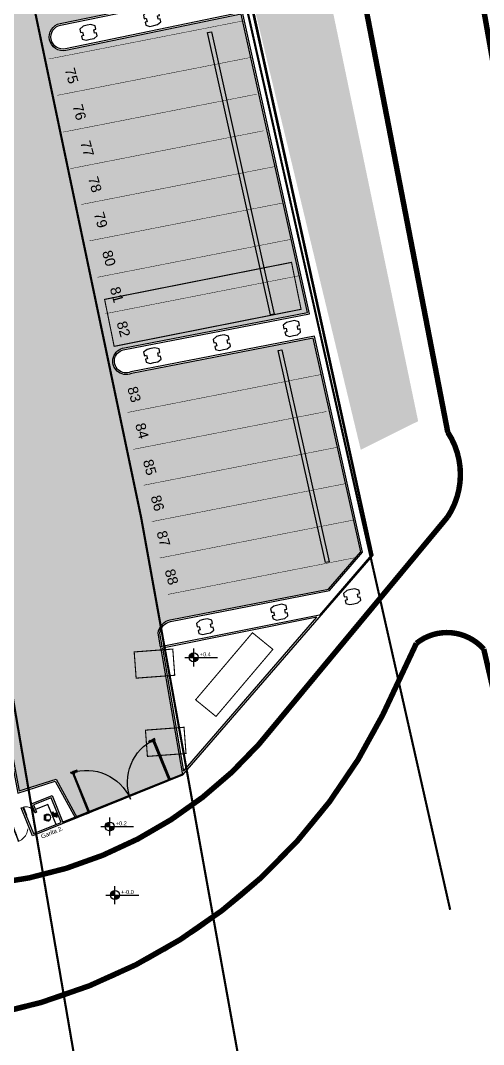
# Model space of a CAD drawing. Header units: metres. Extents: x -296 to 345, y -1036 to 474.
# Drawn here: x 200.1 to 242.3, y -986.6 to -893.2 of the extents above; entities that cross this region are included whole.
import ezdxf

# ---------------------------------------------------------------- set-up
doc = ezdxf.new("R2010")
doc.units = ezdxf.units.M
doc.linetypes.add('AP-ARB$0$HIDDENX2', pattern=[0.75, 0.5, -0.25])
doc.linetypes.add('HIDDENX2', pattern=[0.75, 0.5, -0.25])
doc.layers.add('0-CARPINTERIAS', color=7, linetype='Continuous', lineweight=9, true_color=0x737373)
for name, color, linetype in [('ANOTACIONES', 6, 'Continuous'), ('DGPRO_ Calzada', 252, 'Continuous'), ('DGPRO_Aclaraciones', 6, 'Continuous'), ('DGPRO_Areas verdes existentes', 253, 'Continuous'), ('DGPRO_ARQ_EXISTENCIA', 7, 'Continuous'), ('DGPRO_Autopista', 160, 'Continuous'), ('DGPRO_Columnas', 2, 'Continuous'), ('DGPRO_Cordon existente', 244, 'HIDDENX2'), ('DGPRO_DH blanca', 255, 'Continuous'), ('DGPRO_Edificacion existente', 2, 'Continuous'), ('DGPRO_Edificacion nueva playas de regulacion', 2, 'Continuous'), ('DGPRO_Mobiliarios', 1, 'Continuous'), ('DGPRO_Nuevas veredas', 1, 'Continuous'), ('DGPRO_Nuevo alambrado playa de carga', 2, 'Continuous'), ('DGPRO_Puertas playa de carga', 1, 'Continuous'), ('DGPRO_Topes playa de regulacion', 40, 'Continuous'), ('DGPRO_Vereda existente', 1, 'Continuous'), ('edificacion', 2, 'Continuous'), ('HATCH SOLADOS', 254, 'Continuous')]:
    doc.layers.add(name, color=color, linetype=linetype)
doc.layers.add('carpinterias', color=2, linetype='Continuous', lineweight=5)
doc.layers.add('DGPRO_Hatch edificios', color=7, linetype='Continuous', true_color=0xd1e8ff)
doc.layers.add('DGPRO_Preconformadas', color=7, linetype='Continuous', true_color=0xeeeced)
doc.styles.get("Standard").update_dxf_attribs({"font": 'arial.ttf'})

# ---------------------------------------------------------------- blocks, each defined once
blk = doc.blocks.new('EQ NUEVO - SILLA')
for points in [[(-0.124, -0.232, -0.063135), (-0.485, -0.236, -0.29411), (-0.502, -0.222, -0.155182), (-0.503, 0.222, -0.295835), (-0.486, 0.236, -0.062979), (-0.122, 0.232)], [(-0.38, 0.245, -0.104625), (-0.407, 0.269, -0.267198), (-0.404, 0.316, -0.160076), (-0.112, 0.268, -0.101367), (-0.102, 0.235)], [(-0.405, 0.266, -0.090371), (-0.122, 0.245, -0.060809), (-0.12, 0.233)], [(-0.374, 0.245, -0.089031), (-0.397, 0.267)], [(-0.358, 0.245, -0.120484), (-0.379, 0.268)], [(-0.135, 0.155, -0.031244), (-0.138, -0.155)], [(-0.134, 0.229, -0.101898), (-0.07, 0.234, 0.096558), (-0.023, 0.235, -0.357321), (-0.011, 0.229, -0.05581), (-0.014, -0.229, -0.357321), (-0.025, -0.235, 0.096558), (-0.072, -0.234, -0.101898), (-0.137, -0.229)], [(-0.042, 0.195, -0.045223), (-0.046, -0.197)], [(-0.102, -0.235, -0.099952), (-0.112, -0.268, -0.160076), (-0.404, -0.316, -0.267198), (-0.407, -0.268, -0.104625), (-0.38, -0.244)], [(-0.12, -0.233, -0.056968), (-0.122, -0.244, -0.090371), (-0.405, -0.266)], [(-0.397, -0.267, -0.089031), (-0.374, -0.244)], [(-0.379, -0.268, -0.120484), (-0.358, -0.244)]]:
    blk.add_lwpolyline(points, format="xyb")
for points in [[(-0.121, 0.24), (-0.103, 0.243)], [(-0.121, -0.239), (-0.103, -0.242)]]:
    blk.add_lwpolyline(points)
at = {"invisible_edges": 8}
for points in [[(-0.134, 0.229), (-0.134, 0.229), (-0.138, 0.206), (-0.135, 0.155)], [(-0.137, -0.229), (-0.137, -0.229), (-0.141, -0.206), (-0.138, -0.155)]]:
    blk.add_3dface(points, dxfattribs=at)
blk = doc.blocks.new('puertas2')
at = {"layer": 'carpinterias', "elevation": -0.036}
for points in [[(200.368, 176.211), (201.168, 176.211), (201.168, 176.261), (200.368, 176.261), (200.368, 176.211)], [(201.144, 176.276), (201.144, 176.296), (201.244, 176.296), (201.244, 176.276), (201.144, 176.276)], [(201.144, 175.453), (201.144, 175.473), (201.244, 175.473), (201.244, 175.453), (201.144, 175.453)]]:
    blk.add_lwpolyline(points, dxfattribs=at)
at = {"layer": 'carpinterias', "color": 1, "linetype": 'AP-ARB$0$HIDDENX2', "ltscale": 3, "elevation": -0.036}
blk.add_lwpolyline([(201.144, 175.473, -0.342099), (200.368, 176.211)], format="xyb", dxfattribs=at)
at = {"layer": 'carpinterias'}
blk.add_circle((201.168, 176.266, -0.036), 0.00502, dxfattribs=at)
blk = doc.blocks.new('RUEDA')
at = {"layer": '0-CARPINTERIAS'}
for p, q in [((-0.034, 0.185), (-0.03, 0.185)), ((0.03, 0.185), (0.034, 0.185))]:
    blk.add_line(p, q, dxfattribs=at)
for points in [[(-0.034, 0.185), (-0.034, 0.007, 0.481051), (-0.025, 0), (0, 0)], [(-0.03, 0.185), (-0.03, 0.007, 0.514058), (-0.026, 0.004), (0, 0.004)], [(0.034, 0.185), (0.034, 0.007, -0.481051), (0.025, 0), (0, 0)], [(0.03, 0.185), (0.03, 0.007, -0.514058), (0.026, 0.004), (0, 0.004)]]:
    blk.add_lwpolyline(points, format="xyb", dxfattribs=at)
for points in [[(-0.025, 0.168), (-0.03, 0.168), (-0.03, 0.152), (-0.025, 0.152)], [(0.025, 0.152), (0.03, 0.152), (0.03, 0.168), (0.025, 0.168)]]:
    blk.add_lwpolyline(points, dxfattribs=at)
blk.add_lwpolyline([(-0.025, 0.26), (0.025, 0.26), (0.025, 0.06), (-0.025, 0.06)], close=True, dxfattribs=at)
blk = doc.blocks.new('TRABITA')
at = {"layer": '0-CARPINTERIAS'}
for points in [[(-0.087, 0), (-0.087, 0.011, -1), (-0.067, 0.011), (-0.067, 0.009)], [(-0.085, 0.009), (-0.047, 0.009), (-0.039, 0.011), (0.001, 0.011, -0.815517), (0.001, 0.007), (-0.039, 0.007), (-0.085, 0.007), (-0.085, 0.009)], [(-0.009, 0.011), (-0.009, 0.011, -1), (0.011, 0.011), (0.011, 0.004)]]:
    blk.add_lwpolyline(points, format="xyb", dxfattribs=at)
for points in [[(-0.067, 0.007), (-0.067, 0)], [(-0.009, 0.004), (-0.009, 0.007)]]:
    blk.add_lwpolyline(points, dxfattribs=at)
blk.add_circle((-0.077, 0.012), 0.00288, dxfattribs=at)
blk.add_arc((0.001, 0.01), 0.004, 222.7107, 156.03652, dxfattribs=at)
blk = doc.blocks.new('PORTON ACCESO')
at = {"layer": 'HATCH SOLADOS'}
for p, q in [((2106.078, 1689.895), (2106.158, 1689.815)), ((2106.078, 1689.815), (2106.158, 1689.895)), ((2106.253, 1689.905), (2106.253, 1686.576)), ((2113.086, 1689.905), (2113.086, 1686.576)), ((2113.261, 1689.895), (2113.181, 1689.815)), ((2113.261, 1689.815), (2113.181, 1689.895)), ((2113.271, 1689.816), (2113.271, 1689.866)), ((2106.253, 1686.576), (2106.203, 1686.576)), ((2106.303, 1686.576), (2106.253, 1686.576)), ((2106.459, 1686.543), (2106.261, 1686.531)), ((2106.465, 1686.428), (2106.268, 1686.416)), ((2106.512, 1686.429), (2106.592, 1686.432)), ((2106.612, 1686.557), (2106.619, 1686.442)), ((2112.728, 1686.557), (2112.721, 1686.442)), ((2112.827, 1686.429), (2112.748, 1686.432)), ((2112.874, 1686.428), (2113.072, 1686.416)), ((2112.881, 1686.543), (2113.079, 1686.531)), ((2113.036, 1686.576), (2113.086, 1686.576)), ((2113.086, 1686.576), (2113.136, 1686.576))]:
    blk.add_line(p, q, dxfattribs=at)
for points in [[(2106.168, 1689.905), (2106.168, 1689.805), (2106.068, 1689.805), (2106.068, 1689.905), (2106.168, 1689.905)], [(2106.203, 1686.576), (2106.203, 1689.905), (2106.303, 1689.905), (2106.303, 1686.576)], [(2113.136, 1686.576), (2113.136, 1689.905), (2113.036, 1689.905), (2113.036, 1686.576)], [(2113.171, 1689.905), (2113.171, 1689.805), (2113.271, 1689.805), (2113.271, 1689.905), (2113.171, 1689.905)], [(2106.268, 1686.416), (2106.229, 1686.414), (2106.225, 1686.529), (2106.261, 1686.531)], [(2106.459, 1686.543), (2106.465, 1686.428), (2106.619, 1686.442), (2106.462, 1686.485), (2106.612, 1686.557), (2106.459, 1686.543)], [(2112.881, 1686.543), (2112.874, 1686.428), (2112.721, 1686.442), (2112.877, 1686.485), (2112.728, 1686.557), (2112.881, 1686.543)], [(2113.072, 1686.416), (2113.11, 1686.414), (2113.114, 1686.529), (2113.079, 1686.531)]]:
    blk.add_lwpolyline(points, dxfattribs=at)
for points in [[(2106.158, 1689.895), (2106.158, 1689.815), (2106.078, 1689.815), (2106.078, 1689.895)], [(2113.181, 1689.895), (2113.181, 1689.815), (2113.261, 1689.815), (2113.261, 1689.895)], [(2106.209, 1686.529), (2106.124, 1686.529), (2106.124, 1686.412), (2106.209, 1686.412)], [(2113.13, 1686.529), (2113.216, 1686.529), (2113.216, 1686.412), (2113.13, 1686.412)]]:
    blk.add_lwpolyline(points, close=True, dxfattribs=at)
for centre in [(2106.357, 1686.576), (2112.982, 1686.576)]:
    blk.add_circle(centre, 0.025, dxfattribs=at)
for centre, start, end in [((2105.887, 1690.23, 0), 273.44282, 358.21759), ((2113.452, 1690.23, 0), 181.78241, 266.55718)]:
    blk.add_arc(centre, 3.785, start, end, dxfattribs=at)
at = {"layer": 'HATCH SOLADOS', "xscale": -1, "rotation": 92.05177864646392}
for name in ['RUEDA', 'TRABITA']:
    blk.add_blockref(name, (2106.51, 1686.483), dxfattribs=at)
at = {"layer": 'HATCH SOLADOS', "rotation": 267.948221353536}
for name in ['RUEDA', 'TRABITA']:
    blk.add_blockref(name, (2112.829, 1686.483), dxfattribs=at)
blk = doc.blocks.new('puerta reja')
at = {"layer": 'carpinterias'}
for points in [[(4092.755, -278.091), (4094.032, -277.529), (4094.012, -277.483), (4092.735, -278.045), (4092.755, -278.091)], [(4093.985, -277.479), (4093.977, -277.461), (4094.068, -277.421), (4094.076, -277.439), (4093.985, -277.479)], [(4094.561, -278.788), (4094.553, -278.77), (4094.644, -278.729), (4094.652, -278.748), (4094.561, -278.788)]]:
    blk.add_lwpolyline(points, dxfattribs=at)
at = {"layer": 'carpinterias', "color": 1, "linetype": 'AP-ARB$0$HIDDENX2', "ltscale": 3}
blk.add_lwpolyline([(4094.553, -278.77, -0.405565), (4092.755, -278.091)], format="xyb", dxfattribs=at)
at = {"layer": 'carpinterias'}
blk.add_circle((4094.01, -277.478), 0.00502, dxfattribs=at)
at = {"layer": 'edificacion'}
for points in [[(4094.032, -277.529), (4093.987, -277.549), (4093.967, -277.503), (4094.012, -277.483), (4094.032, -277.529)], [(4092.801, -278.071), (4092.755, -278.091), (4092.735, -278.045), (4092.781, -278.025), (4092.801, -278.071)], [(4092.735, -278.045), (4092.755, -278.091)], [(4092.922, -278.018), (4092.944, -278.008), (4092.924, -277.962), (4092.901, -277.973), (4092.922, -278.018)], [(4093.074, -277.951), (4093.097, -277.941), (4093.076, -277.895), (4093.053, -277.905), (4093.074, -277.951)], [(4093.226, -277.884), (4093.249, -277.874), (4093.228, -277.828), (4093.206, -277.838), (4093.226, -277.884)], [(4093.401, -277.807), (4093.378, -277.817), (4093.358, -277.771), (4093.381, -277.761), (4093.401, -277.807)], [(4093.553, -277.74), (4093.53, -277.75), (4093.51, -277.704), (4093.533, -277.694), (4093.553, -277.74)], [(4093.705, -277.673), (4093.682, -277.683), (4093.662, -277.637), (4093.685, -277.627), (4093.705, -277.673)], [(4093.857, -277.606), (4093.834, -277.616), (4093.814, -277.57), (4093.837, -277.56), (4093.857, -277.606)]]:
    blk.add_lwpolyline(points, dxfattribs=at)
blk = doc.blocks.new('NIVELES')
at = {"layer": 'ANOTACIONES'}
h = blk.add_hatch(color=1, dxfattribs=at)
h.dxf.hatch_style = 1
h.paths.add_polyline_path([(359.591, 442.231), (359.591, 442.411, 0.414214), (359.411, 442.231)])
h.paths.add_polyline_path([(359.591, 442.052, 0.414214), (359.77, 442.231), (359.591, 442.231)])
at = {"layer": 'ANOTACIONES', "color": 1}
for points in [[(359.591, 441.872), (359.591, 442.591)], [(359.231, 442.231), (360.543, 442.231)]]:
    blk.add_lwpolyline(points, dxfattribs=at)
blk.add_circle((359.591, 442.231), 0.18, dxfattribs=at)
blk.add_attdef('NIVEL', (359.836, 442.275), '', height=0.158, dxfattribs=at)
blk = doc.blocks.new('A$C07AB3025')
at = {"layer": 'DGPRO_ Calzada'}
h = blk.add_hatch(color=256, dxfattribs=at)
h.dxf.hatch_style = 1
edge = h.paths.add_edge_path()
edge.add_line((191.07, -1230.546), (199.828, -1228.477))
edge.add_arc((199.902, -1227.128), 1.351, 266.86745, 363.75588)
edge.add_line((201.25, -1227.04), (200.965, -1222.767))
edge.add_line((200.965, -1222.767), (211.781, -1221.885))
edge.add_line((211.781, -1221.885), (212.321, -1223.852))
edge.add_arc((213.596, -1223.346), 1.371, 201.64199, 284.28704)
edge.add_line((213.934, -1224.675), (225.275, -1222.029))
edge.add_line((225.275, -1222.029), (232.375, -1248.738))
edge.add_line((232.375, -1248.738), (221.209, -1251.611))
edge.add_arc((221.322, -1252.8), 1.195, 95.45349, 284.30586)
edge.add_line((221.618, -1253.958), (232.952, -1251.067))
edge.add_line((232.952, -1251.067), (239.728, -1278.288))
edge.add_line((239.728, -1278.288), (228.494, -1280.934))
edge.add_arc((228.552, -1282.15), 1.218, 92.7399, 283.34962)
edge.add_line((228.833, -1283.335), (240.204, -1280.636))
edge.add_line((240.204, -1280.636), (246.277, -1308.046))
edge.add_line((246.277, -1308.046), (234.849, -1310.48))
edge.add_arc((235.126, -1311.655), 1.207, 103.29262, 290.76876)
edge.add_line((235.554, -1312.783), (246.773, -1310.371))
edge.add_line((246.773, -1310.371), (252.497, -1337.597))
edge.add_line((252.497, -1337.597), (241.074, -1339.964))
edge.add_arc((241.331, -1341.201), 1.263, 101.72753, 281.72753)
edge.add_line((241.588, -1342.438), (257.56, -1339.122))
edge.add_line((257.56, -1339.122), (263.605, -1366.335))
edge.add_line((263.605, -1366.335), (246.931, -1369.574))
edge.add_arc((247.073, -1370.782), 1.217, 96.72449, 293.28849)
edge.add_line((247.554, -1371.9), (264.115, -1368.684))
edge.add_line((264.115, -1368.684), (268.467, -1388.165))
edge.add_line((268.467, -1388.165), (265.526, -1391.58))
edge.add_line((265.526, -1391.58), (251.086, -1394.393))
edge.add_arc((251.374, -1395.76), 1.397, 101.92508, 173.01656)
edge.add_line((249.988, -1395.59), (252.181, -1408.578))
edge.add_line((252.181, -1408.578), (242.604, -1412.44))
edge.add_line((242.604, -1412.44), (240.689, -1408.922))
edge.add_line((240.689, -1408.922), (237.315, -1409.992))
edge.add_line((237.315, -1409.992), (236.109, -1403.516))
edge.add_arc((234.843, -1403.846), 1.307, 14.61051, 103.36414)
edge.add_line((234.541, -1402.574), (223.193, -1404.769))
edge.add_line((223.193, -1404.769), (217.859, -1377.796))
edge.add_line((217.859, -1377.796), (229.441, -1375.486))
edge.add_arc((229.264, -1374.299), 1.201, 278.47054, 464.75521)
edge.add_line((228.959, -1373.138), (217.389, -1375.42))
edge.add_line((217.389, -1375.42), (211.932, -1348.499))
edge.add_line((211.932, -1348.499), (223.599, -1346.088))
edge.add_arc((223.26, -1344.934), 1.202, 286.38008, 463.02527)
edge.add_line((222.989, -1343.763), (211.464, -1346.242))
edge.add_line((211.464, -1346.242), (205.837, -1319.134))
edge.add_line((205.837, -1319.134), (217.247, -1316.688))
edge.add_arc((217.106, -1315.488), 1.207, 276.72449, 456.72449)
edge.add_line((216.964, -1314.289), (205.31, -1316.765))
edge.add_line((205.31, -1316.765), (199.348, -1289.943))
edge.add_line((199.348, -1289.943), (210.893, -1287.431))
edge.add_arc((210.752, -1286.232), 1.208, 276.72449, 456.72449)
edge.add_line((210.61, -1285.032), (198.83, -1287.609))
edge.add_line((198.83, -1287.609), (192.882, -1260.849))
edge.add_line((192.882, -1260.849), (204.762, -1258.114))
edge.add_arc((204.225, -1257.022), 1.218, 296.16822, 456.67412)
edge.add_line((204.084, -1255.812), (192.348, -1258.509))
edge.add_line((192.348, -1258.509), (190.794, -1251.693))
edge.add_line((190.794, -1251.693), (195.634, -1250.591))
edge.add_line((195.634, -1250.591), (191.07, -1230.546))
at = {"layer": 'DGPRO_Areas verdes existentes'}
h = blk.add_hatch(color=256, dxfattribs=at)
h.dxf.hatch_style = 1
h.paths.add_polyline_path([(228.958, -1227.635), (242.61, -1226.764), (273.692, -1376.256), (268.463, -1378.869), (249.986, -1302.021)])
at = {"layer": 'DGPRO_Topes playa de regulacion'}
h = blk.add_hatch(color=256, dxfattribs=at)
h.dxf.hatch_style = 1
h.paths.add_polyline_path([(220.914, -1377.807), (221.257, -1377.739), (226.386, -1403.637), (226.043, -1403.704)])
h.paths.add_polyline_path([(215.093, -1348.416), (215.436, -1348.348), (220.565, -1374.246), (220.222, -1374.313)])
h.paths.add_polyline_path([(260.936, -1369.82), (261.28, -1369.752), (265.594, -1389.078), (265.252, -1389.154)])
h.paths.add_polyline_path([(254.498, -1340.786), (254.842, -1340.718), (260.566, -1366.49), (260.224, -1366.566)])
h.paths.add_polyline_path([(243.658, -1311.835), (244, -1311.763), (249.432, -1337.598), (249.09, -1337.67)])
h.paths.add_polyline_path([(208.885, -1318.978), (209.227, -1318.902), (214.855, -1344.697), (214.513, -1344.77)])
h.paths.add_polyline_path([(202.371, -1289.718), (202.713, -1289.642), (208.441, -1315.413), (208.1, -1315.489)])
h.paths.add_polyline_path([(237.096, -1282.099), (237.44, -1282.031), (243.151, -1307.806), (242.809, -1307.881)])
h.paths.add_polyline_path([(195.931, -1261.472), (196.272, -1261.394), (202.025, -1286.545), (201.683, -1286.621)])
h.paths.add_polyline_path([(229.936, -1252.822), (230.276, -1252.737), (236.653, -1278.355), (236.314, -1278.44)])
h.paths.add_polyline_path([(193.762, -1251.207), (194.103, -1251.129), (195.549, -1257.419), (195.208, -1257.497)])
h.paths.add_polyline_path([(222.242, -1223.735), (222.582, -1223.65), (229.384, -1249.163), (229.045, -1249.25)])
at = {"layer": 'DGPRO_DH blanca', "const_width": 0.04, "elevation": -1.032}
for points in [[(257.658, -1339.746), (240.029, -1343.206)], [(258.436, -1343.063), (240.807, -1346.523)], [(258.966, -1346.419), (241.337, -1349.879)], [(259.62, -1349.755), (241.991, -1353.215)], [(260.604, -1353.027), (242.975, -1356.487)], [(261.345, -1356.347), (243.716, -1359.807)], [(262.082, -1359.667), (244.453, -1363.127)], [(262.82, -1362.987), (245.191, -1366.447)], [(264.815, -1372.004), (247.186, -1375.464)], [(265.355, -1375.369), (247.726, -1378.829)], [(266.297, -1378.643), (248.668, -1382.103)], [(267.038, -1381.963), (249.409, -1385.422)], [(267.779, -1385.282), (250.15, -1388.742)], [(268.004, -1388.703), (250.891, -1392.061)]]:
    blk.add_lwpolyline(points, dxfattribs=at)
at = {"layer": 'DGPRO_Edificacion nueva playas de regulacion', "elevation": -1.032}
for points in [[(264.856, -1393.916), (250.204, -1396.844), (252.215, -1408.538)], [(238.54, -1414.079), (237.521, -1411.552), (237.66, -1411.496), (238.623, -1413.884), (241.15, -1412.865), (240.243, -1410.616), (238.637, -1411.264), (238.908, -1411.937), (238.769, -1411.993), (238.441, -1411.181), (240.326, -1410.421), (241.345, -1412.948)]]:
    blk.add_lwpolyline(points, dxfattribs=at)
blk.add_lwpolyline([(264.457, -1394.149), (250.376, -1396.963), (252.309, -1408.2)], close=True, dxfattribs=at)
at = {"layer": 'DGPRO_Mobiliarios'}
for p, q in [((240.41, -1411.943, -1.032), (240.327, -1411.976, -1.032)), ((240.479, -1412.359, -1.032), (240.327, -1411.976, -1.032)), ((240.563, -1412.326, -1.032), (240.41, -1411.943, -1.032)), ((240.563, -1412.326, -1.032), (240.479, -1412.359, -1.032)), ((240.62, -1412.012, -1.032), (240.573, -1412.031, -1.032)), ((240.726, -1412.414, -1.032), (240.573, -1412.031, -1.032)), ((240.772, -1412.395, -1.032), (240.62, -1412.012, -1.032)), ((240.719, -1412.062, -1.032), (240.62, -1412.012, -1.032)), ((240.696, -1412.204, -1.032), (240.765, -1412.176, -1.032)), ((240.809, -1412.288, -1.032), (240.719, -1412.062, -1.032)), ((240.772, -1412.395, -1.032), (240.726, -1412.414, -1.032)), ((240.772, -1412.395, -1.032), (240.809, -1412.288, -1.032))]:
    blk.add_line(p, q, dxfattribs=at)
at = {"layer": 'DGPRO_Mobiliarios', "elevation": -1.032}
for points in [[(239.948, -1411.22), (238.805, -1411.681)], [(240.686, -1413.052), (239.948, -1411.22)]]:
    blk.add_lwpolyline(points, dxfattribs=at)
at = {"layer": 'DGPRO_Nuevas veredas', "elevation": -1.032}
for points in [[(250.204, -1396.844), (249.988, -1395.59, -0.320543), (251.086, -1394.393), (265.526, -1391.58), (268.467, -1388.165), (264.115, -1368.684), (247.554, -1371.9, -1.156102), (246.931, -1369.574), (263.605, -1366.335), (257.56, -1339.122), (241.588, -1342.438, -1), (241.074, -1339.964), (252.497, -1337.597)], [(250.352, -1396.819), (250.14, -1395.587, -0.315551), (251.116, -1394.54), (265.606, -1391.717), (268.63, -1388.205), (264.23, -1368.509), (247.509, -1371.756, -1.167693), (246.953, -1369.722), (263.785, -1366.453), (257.675, -1338.945), (241.557, -1342.291, -1), (241.105, -1340.111), (252.675, -1337.714)], [(205.659, -1319.018), (211.348, -1346.421), (223.021, -1343.909, -1.057808), (223.381, -1345.98), (211.755, -1348.383), (214.604, -1362.108), (217.271, -1375.596), (228.992, -1373.284, -1.060495), (229.416, -1375.338), (217.683, -1377.678), (223.075, -1404.944), (234.573, -1402.721, -0.407332), (235.962, -1403.549), (237.199, -1410.187), (240.616, -1409.103), (242.46, -1412.49)], [(205.837, -1319.134), (211.464, -1346.242), (222.989, -1343.763, -1.054253), (223.406, -1346.128), (211.932, -1348.499), (214.751, -1362.078), (217.389, -1375.42), (228.959, -1373.138, -1.056405), (229.441, -1375.486), (217.859, -1377.796), (223.193, -1404.769), (234.541, -1402.574, -0.407856), (236.109, -1403.516), (237.315, -1409.992), (240.689, -1408.922), (242.604, -1412.44)]]:
    blk.add_lwpolyline(points, format="xyb", dxfattribs=at)
at = {"layer": 'DGPRO_Nuevo alambrado playa de carga', "elevation": -1.032}
for points in [[(251.109, -1310.229), (252.834, -1316.556), (258.574, -1338.859), (269.441, -1388.459), (264.696, -1393.948)], [(251.206, -1310.203), (252.931, -1316.53), (258.671, -1338.836), (269.549, -1388.487), (252.215, -1408.538)], [(252.219, -1408.562), (238.54, -1414.079)], [(252.202, -1408.461), (241.308, -1412.855)]]:
    blk.add_lwpolyline(points, dxfattribs=at)
at = {"layer": 'DGPRO_Nuevo alambrado playa de carga', "color": 1, "elevation": -1.032}
for points in [[(251.157, -1310.216), (252.883, -1316.543), (258.623, -1338.847), (269.495, -1388.473), (264.776, -1393.932)], [(252.21, -1408.512), (241.326, -1412.901)]]:
    blk.add_lwpolyline(points, dxfattribs=at)
at = {"layer": 'DGPRO_Topes playa de regulacion', "elevation": -1.032}
for points in [[(254.498, -1340.786), (254.842, -1340.718), (260.566, -1366.49), (260.224, -1366.566)], [(260.936, -1369.82), (261.28, -1369.752), (265.594, -1389.078), (265.252, -1389.154)]]:
    blk.add_lwpolyline(points, close=True, dxfattribs=at)
at = {"layer": 'DGPRO_Aclaraciones'}
ref = blk.add_blockref('NIVELES', (-567.002, -2406.554, -1.032), dxfattribs=dict(at, xscale=2.281027424734486, yscale=2.281027424734486, zscale=2.281027424734486))
ref.add_attrib('NIVEL', '+0.4', (253.792, -1397.713, -1.032), dxfattribs={"layer": 'ANOTACIONES', "height": 0.3605})
ref = blk.add_blockref('NIVELES', (-574.653, -2421.984, -1.032), dxfattribs=dict(at, xscale=2.281027424734486, yscale=2.281027424734486, zscale=2.281027424734486))
ref.add_attrib('NIVEL', '+0.2', (246.141, -1413.144, -1.032), dxfattribs={"layer": 'ANOTACIONES', "height": 0.3605})
ref = blk.add_blockref('NIVELES', (-574.184, -2428.238, -1.032), dxfattribs=dict(at, xscale=2.281027424734486, yscale=2.281027424734486, zscale=2.281027424734486))
ref.add_attrib('NIVEL', '+-0.0', (246.611, -1419.398, -1.032), dxfattribs={"layer": 'ANOTACIONES', "height": 0.3605})
at = {"layer": 'DGPRO_Mobiliarios', "color": 0, "rotation": 179.9056998483848}
blk.add_blockref('EQ NUEVO - SILLA', (239.63, -1412.424, -1.032), dxfattribs=at)
at = {"layer": 'DGPRO_Puertas playa de carga'}
for name, p, xscale, yscale, zscale, rotation in [('PORTON ACCESO', (-2755.237, -507.926, -1.032), -1.159926053782818, 1.159926053782818, 1.159926053782818, 201.9648646472932), ('puerta reja', (-159.128, -5400.219, -1.032), 0.9763823294700547, 0.9763823294700547, 0.9763823294700547, 88.20686675035913)]:
    blk.add_blockref(name, p, dxfattribs=dict(at, xscale=xscale, yscale=yscale, zscale=zscale, rotation=rotation))
at = {"layer": 'DGPRO_Puertas playa de carga', "xscale": -1, "rotation": 111.9648646465672}
blk.add_blockref('puertas2', (326.214, -1159.731, -0.996), dxfattribs=at)
at = {"layer": 'DGPRO_Aclaraciones', "insert": (239.26, -1413.99, -1.032), "char_height": 0.3967, "attachment_point": 1, "rotation": 22.35405}
blk.add_mtext_dynamic_manual_height_columns('Garita 2.', width=8.08988, gutter_width=12.5, heights=[0], dxfattribs=at)
at = {"layer": 'DGPRO_Preconformadas', "char_height": 0.9314, "attachment_point": 1, "rotation": 285.58577}
for s, heights, insert in [('75', [0.951], (242.364, -1343.911, -1.032)), ('76', [0], (243.073, -1347.237, -1.032)), ('77', [0], (243.781, -1350.562, -1.032)), ('78', [0], (244.49, -1353.83, -1.032)), ('79', [0], (245.024, -1357.071, -1.032)), ('80', [0], (245.769, -1360.568, -1.032)), ('81', [0], (246.478, -1363.893, -1.032)), ('82', [0], (247.095, -1367.027, -1.032)), ('83', [0.951], (248.071, -1372.989, -1.032)), ('84', [0], (248.78, -1376.315, -1.032)), ('85', [0], (249.488, -1379.64, -1.032)), ('86', [0], (250.197, -1382.908, -1.032)), ('87', [0], (250.731, -1386.149, -1.032)), ('88', [0], (251.476, -1389.646, -1.032))]:
    blk.add_mtext_dynamic_manual_height_columns(s, width=2.23546, gutter_width=0.813, heights=heights, dxfattribs=dict(at, insert=insert))
blk = doc.blocks.new('cordon con topo correcta')
at = {"layer": 'DGPRO_Cordon existente', "ltscale": 10, "const_width": 0.5}
for points in [[(1954.099, 359.141), (1932.503, 356.743), (1926.607, 347.974), (1952.759, 200.134, 0.507212), (1958.529, 195.897), (1993.772, 199.092)], [(1842.962, 135.735), (1893.04, 139.204, 0.282438), (1937.94, 167.515), (1941.011, 174.054, -0.401136), (1947.154, 173.52), (1959.573, 120.141)]]:
    blk.add_lwpolyline(points, format="xyb", dxfattribs=at)
blk.add_lwpolyline([(1926.644, 164.826, -0.185055), (1902.227, 152.084), (1837.606, 146.923, -0.401484), (1830.231, 153.198), (1785.48, 330.383), (1783.172, 339.601, -0.504779), (1787.635, 344.507), (1908.005, 354.31), (1914.96, 347.613), (1931.499, 257.465), (1943.871, 193.313, -0.300146), (1943.854, 185.582)], format="xyb", close=True, dxfattribs=at)
blk = doc.blocks.new('columna')
at = {"layer": 'DGPRO_Columnas'}
blk.add_lwpolyline([(3541.656, 1955.242), (3541.557, 1955.547), (3541.157, 1955.622), (3540.806, 1955.517), (3540.462, 1955.391), (3540.186, 1955.091), (3540.289, 1954.787), (3540.474, 1954.85), (3540.588, 1954.543), (3540.409, 1954.476), (3540.508, 1954.213), (3540.875, 1954.148), (3541.219, 1954.274), (3541.57, 1954.379), (3541.825, 1954.65), (3541.746, 1954.92), (3541.563, 1954.867), (3541.471, 1955.181)], close=True, dxfattribs=at)
blk = doc.blocks.new('A$C45BA266A')
at = {"layer": 'DGPRO_Areas verdes existentes'}
h = blk.add_hatch(color=256, dxfattribs=at)
h.dxf.hatch_style = 1
h.paths.add_polyline_path([(191.607, -781.097), (205.26, -780.226), (236.341, -929.718), (231.113, -932.331), (212.635, -855.483)])
at = {"layer": 'DGPRO_Autopista', "linetype": 'HIDDENX2', "ltscale": 5, "const_width": 0.2}
for points in [[(103.818, -216.905), (97.423, -453.737), (103.304, -505.749, 0.050073), (126.585, -591.487), (169.36, -710.172), (213.668, -860.727), (239.26, -974.306)], [(211.995, -1028.582), (197.224, -942.247), (160.617, -773.357), (144.682, -708.883), (153.054, -706.247), (173.701, -771.825, -0.021234), (226.234, -1022.572)]]:
    blk.add_lwpolyline(points, format="xyb", dxfattribs=at)
at = {"layer": 'DGPRO_Edificacion existente', "color": 85, "linetype": 'AP-ARB$0$HIDDENX2', "true_color": 0x58ba48, "const_width": 0.1}
for points in [[(208.633, -922.889), (207.763, -918.605), (224.799, -915.226), (225.669, -919.509)], [(217.915, -956.661), (216.057, -955.142), (221.24, -949.021), (223.098, -950.541)], [(210.637, -953.167), (210.459, -950.774), (213.976, -950.512), (214.155, -952.905)], [(211.664, -960.306), (211.486, -957.913), (215.003, -957.651), (215.182, -960.044)]]:
    blk.add_lwpolyline(points, close=True, dxfattribs=at)
at = {"layer": 'DGPRO_Vereda existente', "ltscale": 10}
for points in [[(221.814, -959.216, -0.185055), (197.397, -971.958), (132.776, -977.12, -0.401484), (125.401, -970.844), (80.649, -793.659), (78.342, -784.441, -0.504779), (82.805, -779.536), (203.174, -769.732), (210.13, -776.429), (226.669, -866.577), (239.04, -930.73, -0.300146), (239.023, -938.46)], [(221.7, -959.119, -0.185021), (197.382, -971.809), (132.765, -976.97, -0.401877), (125.549, -970.818), (80.795, -793.623), (78.488, -784.408, -0.505575), (82.803, -779.686), (203.119, -769.887), (209.991, -776.504), (226.521, -866.605), (238.898, -930.787, -0.301), (238.903, -938.37)]]:
    blk.add_lwpolyline(points, format="xyb", close=True, dxfattribs=at)
for points in [[(138.132, -988.308), (188.21, -984.838, 0.282438), (233.109, -956.527), (236.181, -949.989, -0.401136), (242.324, -950.522), (254.743, -1003.901)], [(138.142, -988.457), (188.216, -984.988, 0.282422), (233.244, -956.593), (236.301, -950.084, -0.396305), (242.186, -950.593), (254.597, -1003.935)]]:
    blk.add_lwpolyline(points, format="xyb", dxfattribs=at)
at = {"layer": 'DGPRO_Columnas', "rotation": 353.8309150493113}
for p in [(-3518.487, -2456.008), (-3524.287, -2457.275), (-3505.742, -2484.299), (-3512.14, -2485.589), (-3518.463, -2486.766), (-3500.248, -2508.778), (-3506.893, -2510.185), (-3513.656, -2511.513)]:
    blk.add_blockref('columna', p, dxfattribs=at)
at = {"layer": 'DGPRO_Hatch edificios'}
blk.add_blockref('cordon con topo correcta', (-1704.831, -1124.042), dxfattribs=at)

msp = doc.modelspace()

# ---------------------------------------------------------------- block references
msp.add_blockref('A$C07AB3025', (-37.351, 446.538, 1.032))

# ---------------------------------------------------------------- next in the draw order: block references
at = {"layer": 'DGPRO_ARQ_EXISTENCIA'}
msp.add_blockref('A$C45BA266A', (0, 0), dxfattribs=at)

doc.saveas('drawing.dxf')
